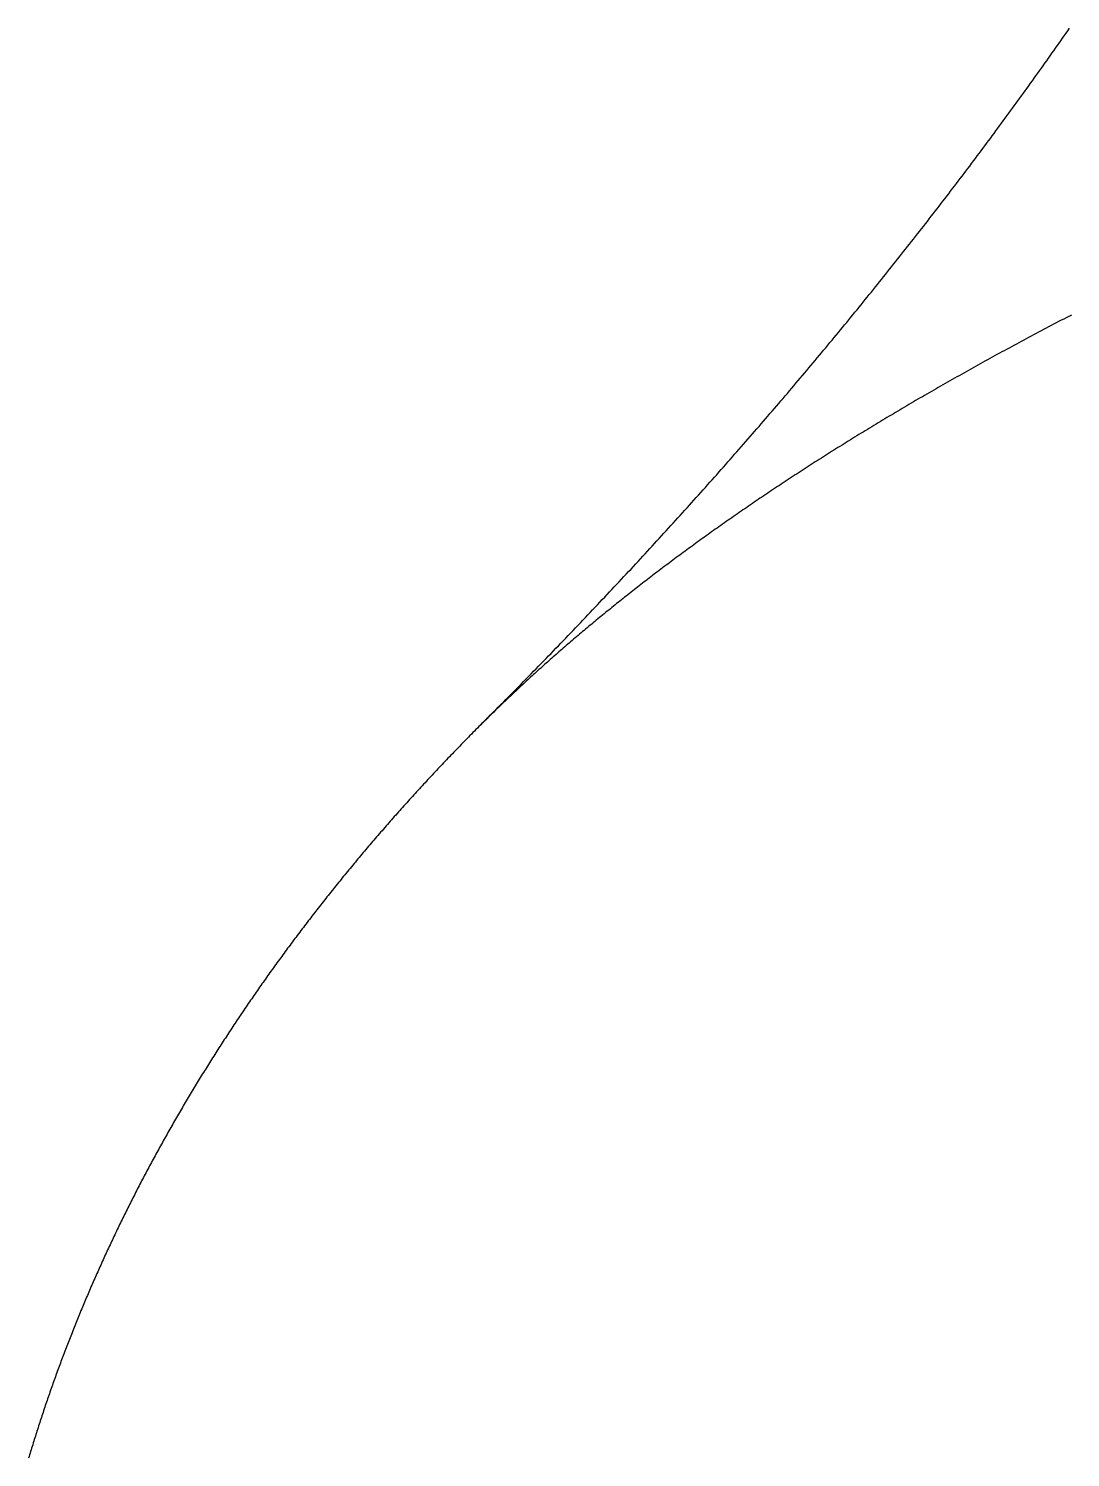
# Model space of a CAD drawing. Extents: x -14 to 314, y -178 to 13.
# Drawn here: x 202.29 to 212, y -134.82 to -121.51 of the extents above; entities that cross this region are included whole.
import ezdxf

# ---------------------------------------------------------------- set-up
doc = ezdxf.new("R2010")
doc.units = 0
doc.layers.add('BLACK', color=7, linetype='CONTINUOUS')

msp = doc.modelspace()

# ---------------------------------------------------------------- linework, layer by layer
at = {"layer": 'BLACK', "linetype": 'CONTINUOUS'}
for p, q in [((211.93878, -121.575795), (211.955014, -121.552521)), ((211.955014, -121.552521), (211.97122, -121.52925)), ((211.97122, -121.52925), (211.987401, -121.505982)), ((211.857217, -121.692209), (211.873582, -121.66892)), ((211.873582, -121.66892), (211.889921, -121.645634)), ((211.889921, -121.645634), (211.906234, -121.622352)), ((211.906234, -121.622352), (211.92252, -121.599072)), ((211.92252, -121.599072), (211.93878, -121.575795)), ((211.758466, -121.832001), (211.77499, -121.808696)), ((211.77499, -121.808696), (211.791489, -121.785392)), ((211.791489, -121.785392), (211.80796, -121.762092)), ((211.80796, -121.762092), (211.824406, -121.738795)), ((211.824406, -121.738795), (211.840824, -121.7155)), ((211.840824, -121.7155), (211.857217, -121.692209)), ((211.658758, -121.971898), (211.675442, -121.948575)), ((211.675442, -121.948575), (211.6921, -121.925255)), ((211.6921, -121.925255), (211.708731, -121.901937)), ((211.708731, -121.901937), (211.725336, -121.878622)), ((211.725336, -121.878622), (211.741914, -121.855311)), ((211.741914, -121.855311), (211.758466, -121.832001)), ((211.558091, -122.111899), (211.574936, -122.088558)), ((211.574936, -122.088558), (211.591754, -122.06522)), ((211.591754, -122.06522), (211.608545, -122.041886)), ((211.608545, -122.041886), (211.625309, -122.018554)), ((211.625309, -122.018554), (211.642047, -121.995225)), ((211.642047, -121.995225), (211.658758, -121.971898)), ((211.473467, -122.228644), (211.490446, -122.205289)), ((211.490446, -122.205289), (211.507397, -122.181937)), ((211.507397, -122.181937), (211.524322, -122.158588)), ((211.524322, -122.158588), (211.54122, -122.135242)), ((211.54122, -122.135242), (211.558091, -122.111899)), ((211.371035, -122.36883), (211.388174, -122.345458)), ((211.388174, -122.345458), (211.405286, -122.32209)), ((211.405286, -122.32209), (211.422372, -122.298724)), ((211.422372, -122.298724), (211.439431, -122.275361)), ((211.439431, -122.275361), (211.456463, -122.252001)), ((211.456463, -122.252001), (211.473467, -122.228644)), ((211.267636, -122.509117), (211.284937, -122.485729)), ((211.284937, -122.485729), (211.30221, -122.462344)), ((211.30221, -122.462344), (211.319457, -122.438961)), ((211.319457, -122.438961), (211.336676, -122.415581)), ((211.336676, -122.415581), (211.353869, -122.392204)), ((211.353869, -122.392204), (211.371035, -122.36883)), ((211.18073, -122.626098), (211.198165, -122.602697)), ((211.198165, -122.602697), (211.215574, -122.579298)), ((211.215574, -122.579298), (211.232955, -122.555901)), ((211.232955, -122.555901), (211.250309, -122.532508)), ((211.250309, -122.532508), (211.267636, -122.509117)), ((211.075552, -122.766567), (211.093149, -122.743149)), ((211.093149, -122.743149), (211.11072, -122.719733)), ((211.11072, -122.719733), (211.128263, -122.696321)), ((211.128263, -122.696321), (211.145779, -122.67291)), ((211.145779, -122.67291), (211.163268, -122.649503)), ((211.163268, -122.649503), (211.18073, -122.626098)), ((210.9694, -122.907132), (210.98716, -122.883698)), ((210.98716, -122.883698), (211.004893, -122.860266)), ((211.004893, -122.860266), (211.022598, -122.836838)), ((211.022598, -122.836838), (211.040277, -122.813411)), ((211.040277, -122.813411), (211.057928, -122.789988)), ((211.057928, -122.789988), (211.075552, -122.766567)), ((210.880194, -123.024345), (210.89809, -123.000897)), ((210.89809, -123.000897), (210.915958, -122.977452)), ((210.915958, -122.977452), (210.933799, -122.954009)), ((210.933799, -122.954009), (210.951613, -122.93057)), ((210.951613, -122.93057), (210.9694, -122.907132)), ((210.772249, -123.165087), (210.790308, -123.141623)), ((210.790308, -123.141623), (210.80834, -123.118162)), ((210.80834, -123.118162), (210.826344, -123.094703)), ((210.826344, -123.094703), (210.844321, -123.071248)), ((210.844321, -123.071248), (210.862271, -123.047795)), ((210.862271, -123.047795), (210.880194, -123.024345)), ((210.663322, -123.305923), (210.681545, -123.282444)), ((210.681545, -123.282444), (210.699741, -123.258967)), ((210.699741, -123.258967), (210.717909, -123.235493)), ((210.717909, -123.235493), (210.736049, -123.212022)), ((210.736049, -123.212022), (210.754163, -123.188553)), ((210.754163, -123.188553), (210.772249, -123.165087)), ((210.571799, -123.423358), (210.590158, -123.399866)), ((210.590158, -123.399866), (210.60849, -123.376377)), ((210.60849, -123.376377), (210.626795, -123.35289)), ((210.626795, -123.35289), (210.645073, -123.329405)), ((210.645073, -123.329405), (210.663322, -123.305923)), ((210.461065, -123.564366), (210.479589, -123.540859)), ((210.479589, -123.540859), (210.498086, -123.517353)), ((210.498086, -123.517353), (210.516555, -123.493851)), ((210.516555, -123.493851), (210.534997, -123.470351)), ((210.534997, -123.470351), (210.553411, -123.446854)), ((210.553411, -123.446854), (210.571799, -123.423358)), ((210.349343, -123.705466), (210.368032, -123.681943)), ((210.368032, -123.681943), (210.386694, -123.658422)), ((210.386694, -123.658422), (210.405328, -123.634905)), ((210.405328, -123.634905), (210.423934, -123.611389)), ((210.423934, -123.611389), (210.442513, -123.587877)), ((210.442513, -123.587877), (210.461065, -123.564366)), ((210.255482, -123.823118), (210.27431, -123.799583)), ((210.27431, -123.799583), (210.293109, -123.77605)), ((210.293109, -123.77605), (210.311881, -123.752519)), ((210.311881, -123.752519), (210.330626, -123.728991)), ((210.330626, -123.728991), (210.349343, -123.705466)), ((210.141939, -123.964384), (210.160932, -123.940833)), ((210.160932, -123.940833), (210.179897, -123.917285)), ((210.179897, -123.917285), (210.198835, -123.89374)), ((210.198835, -123.89374), (210.217745, -123.870197)), ((210.217745, -123.870197), (210.236628, -123.846656)), ((210.236628, -123.846656), (210.255482, -123.823118)), ((210.027398, -124.105738), (210.046558, -124.082173)), ((210.046558, -124.082173), (210.065689, -124.05861)), ((210.065689, -124.05861), (210.084794, -124.03505)), ((210.084794, -124.03505), (210.10387, -124.011492)), ((210.10387, -124.011492), (210.122918, -123.987936)), ((210.122918, -123.987936), (210.141939, -123.964384)), ((209.931184, -124.223601), (209.950483, -124.200023)), ((209.950483, -124.200023), (209.969753, -124.176448)), ((209.969753, -124.176448), (209.988996, -124.152876)), ((209.988996, -124.152876), (210.008211, -124.129306)), ((210.008211, -124.129306), (210.027398, -124.105738)), ((211.933657, -124.215749), (211.910027, -124.228066)), ((211.957314, -124.20344), (211.933657, -124.215749)), ((211.981036, -124.19112), (211.957314, -124.20344)), ((212.004785, -124.178808), (211.981036, -124.19112)), ((209.814809, -124.365116), (209.834274, -124.341524)), ((209.834274, -124.341524), (209.853712, -124.317934)), ((209.853712, -124.317934), (209.873122, -124.294347)), ((209.873122, -124.294347), (209.892504, -124.270763)), ((209.892504, -124.270763), (209.911858, -124.247181)), ((209.911858, -124.247181), (209.931184, -124.223601)), ((211.676348, -124.351112), (211.65324, -124.363403)), ((211.699519, -124.338809), (211.676348, -124.351112)), ((211.722718, -124.326514), (211.699519, -124.338809)), ((211.74598, -124.314209), (211.722718, -124.326514)), ((211.76927, -124.301911), (211.74598, -124.314209)), ((211.792624, -124.289603), (211.76927, -124.301911)), ((211.816006, -124.277302), (211.792624, -124.289603)), ((211.839451, -124.264991), (211.816006, -124.277302)), ((211.862924, -124.252687), (211.839451, -124.264991)), ((211.886462, -124.240373), (211.862924, -124.252687)), ((211.910027, -124.228066), (211.886462, -124.240373)), ((209.697428, -124.506717), (209.717062, -124.483111)), ((209.717062, -124.483111), (209.736667, -124.459507)), ((209.736667, -124.459507), (209.756244, -124.435906)), ((209.756244, -124.435906), (209.775794, -124.412306)), ((209.775794, -124.412306), (209.795315, -124.38871)), ((209.795315, -124.38871), (209.814809, -124.365116)), ((211.424564, -124.486282), (211.401936, -124.498566)), ((211.44722, -124.474006), (211.424564, -124.486282)), ((211.469938, -124.461719), (211.44722, -124.474006)), ((211.492684, -124.44944), (211.469938, -124.461719)), ((211.515492, -124.437149), (211.492684, -124.44944)), ((211.538328, -124.424867), (211.515492, -124.437149)), ((211.561227, -124.412573), (211.538328, -124.424867)), ((211.584153, -124.400288), (211.561227, -124.412573)), ((211.607143, -124.387991), (211.584153, -124.400288)), ((211.63016, -124.375703), (211.607143, -124.387991)), ((211.65324, -124.363403), (211.63016, -124.375703)), ((209.598842, -124.624783), (209.618615, -124.601165)), ((209.618615, -124.601165), (209.63836, -124.577549)), ((209.63836, -124.577549), (209.658078, -124.553936)), ((209.658078, -124.553936), (209.677767, -124.530325)), ((209.677767, -124.530325), (209.697428, -124.506717)), ((211.200382, -124.609003), (211.1782, -124.621271)), ((211.222591, -124.596743), (211.200382, -124.609003)), ((211.244861, -124.584472), (211.222591, -124.596743)), ((211.267159, -124.572209), (211.244861, -124.584472)), ((211.289519, -124.559934), (211.267159, -124.572209)), ((211.311906, -124.547668), (211.289519, -124.559934)), ((211.334355, -124.53539), (211.311906, -124.547668)), ((211.356832, -124.52312), (211.334355, -124.53539)), ((211.37937, -124.510839), (211.356832, -124.52312)), ((211.401936, -124.498566), (211.37937, -124.510839)), ((209.479612, -124.766539), (209.499554, -124.742907)), ((209.499554, -124.742907), (209.519468, -124.719278)), ((209.519468, -124.719278), (209.539353, -124.69565)), ((209.539353, -124.69565), (209.559211, -124.672026)), ((209.559211, -124.672026), (209.57904, -124.648403)), ((209.57904, -124.648403), (209.598842, -124.624783)), ((210.958899, -124.74381), (210.937219, -124.75605)), ((210.980639, -124.731559), (210.958899, -124.74381)), ((211.002407, -124.719316), (210.980639, -124.731559)), ((211.024235, -124.707062), (211.002407, -124.719316)), ((211.046091, -124.694815), (211.024235, -124.707062)), ((211.068007, -124.682557), (211.046091, -124.694815)), ((211.089951, -124.670307), (211.068007, -124.682557)), ((211.111955, -124.658046), (211.089951, -124.670307)), ((211.133987, -124.645792), (211.111955, -124.658046)), ((211.15608, -124.633528), (211.133987, -124.645792)), ((211.1782, -124.621271), (211.15608, -124.633528)), ((209.35937, -124.908379), (209.379481, -124.884733)), ((209.379481, -124.884733), (209.399563, -124.86109)), ((209.399563, -124.86109), (209.419618, -124.837449)), ((209.419618, -124.837449), (209.439644, -124.81381)), ((209.439644, -124.81381), (209.459642, -124.790173)), ((209.459642, -124.790173), (209.479612, -124.766539)), ((210.722734, -124.878401), (210.701516, -124.890631)), ((210.743979, -124.866178), (210.722734, -124.878401)), ((210.765283, -124.853945), (210.743979, -124.866178)), ((210.786615, -124.841719), (210.765283, -124.853945)), ((210.808006, -124.829482), (210.786615, -124.841719)), ((210.829424, -124.817252), (210.808006, -124.829482)), ((210.850903, -124.805011), (210.829424, -124.817252)), ((210.872408, -124.792778), (210.850903, -124.805011)), ((210.893973, -124.780534), (210.872408, -124.792778)), ((210.915566, -124.768298), (210.893973, -124.780534)), ((210.937219, -124.75605), (210.915566, -124.768298)), ((209.258392, -125.026641), (209.278644, -125.002985)), ((209.278644, -125.002985), (209.298868, -124.97933)), ((209.298868, -124.97933), (209.319064, -124.955677)), ((209.319064, -124.955677), (209.339231, -124.932027)), ((209.339231, -124.932027), (209.35937, -124.908379)), ((210.491784, -125.012785), (210.471054, -125.024986)), ((210.512572, -125.000573), (210.491784, -125.012785)), ((210.533387, -124.988369), (210.512572, -125.000573)), ((210.554261, -124.976153), (210.533387, -124.988369)), ((210.575162, -124.963945), (210.554261, -124.976153)), ((210.596121, -124.951726), (210.575162, -124.963945)), ((210.617108, -124.939514), (210.596121, -124.951726)), ((210.638153, -124.927291), (210.617108, -124.939514)), ((210.659226, -124.915076), (210.638153, -124.927291)), ((210.680357, -124.90285), (210.659226, -124.915076)), ((210.701516, -124.890631), (210.680357, -124.90285)), ((209.136286, -125.168631), (209.156708, -125.144961)), ((209.156708, -125.144961), (209.177102, -125.121292)), ((209.177102, -125.121292), (209.197467, -125.097626)), ((209.197467, -125.097626), (209.217804, -125.073962)), ((209.217804, -125.073962), (209.238112, -125.050301)), ((209.238112, -125.050301), (209.258392, -125.026641)), ((210.26601, -125.146937), (210.24573, -125.159126)), ((210.286316, -125.134755), (210.26601, -125.146937)), ((210.30668, -125.122562), (210.286316, -125.134755)), ((210.327071, -125.110376), (210.30668, -125.122562)), ((210.347519, -125.098179), (210.327071, -125.110376)), ((210.367995, -125.085989), (210.347519, -125.098179)), ((210.388528, -125.073789), (210.367995, -125.085989)), ((210.409088, -125.061595), (210.388528, -125.073789)), ((210.429706, -125.049391), (210.409088, -125.061595)), ((210.450351, -125.037194), (210.429706, -125.049391)), ((210.471054, -125.024986), (210.450351, -125.037194)), ((209.033752, -125.287017), (209.054316, -125.263336)), ((209.054316, -125.263336), (209.074851, -125.239656)), ((209.074851, -125.239656), (209.095358, -125.215979)), ((209.095358, -125.215979), (209.115836, -125.192304)), ((209.115836, -125.192304), (209.136286, -125.168631)), ((210.045311, -125.280869), (210.025506, -125.293028)), ((210.065173, -125.268699), (210.045311, -125.280869)), ((210.085061, -125.256536), (210.065173, -125.268699)), ((210.105006, -125.244362), (210.085061, -125.256536)), ((210.124978, -125.232195), (210.105006, -125.244362)), ((210.145006, -125.220017), (210.124978, -125.232195)), ((210.165061, -125.207846), (210.145006, -125.220017)), ((210.185173, -125.195665), (210.165061, -125.207846)), ((210.205312, -125.18349), (210.185173, -125.195665)), ((210.225507, -125.171305), (210.205312, -125.18349)), ((210.24573, -125.159126), (210.225507, -125.171305)), ((208.909773, -125.429154), (208.930507, -125.405459)), ((208.930507, -125.405459), (208.951213, -125.381766)), ((208.951213, -125.381766), (208.97189, -125.358075)), ((208.97189, -125.358075), (208.992539, -125.334387)), ((208.992539, -125.334387), (209.01316, -125.310701)), ((209.01316, -125.310701), (209.033752, -125.287017)), ((209.829649, -125.414555), (209.810282, -125.426701)), ((209.849042, -125.402416), (209.829649, -125.414555)), ((209.868491, -125.390265), (209.849042, -125.402416)), ((209.887967, -125.378122), (209.868491, -125.390265)), ((209.907498, -125.365968), (209.887967, -125.378122)), ((209.927055, -125.353821), (209.907498, -125.365968)), ((209.946669, -125.341662), (209.927055, -125.353821)), ((209.966309, -125.329511), (209.946669, -125.341662)), ((209.986005, -125.317349), (209.966309, -125.329511)), ((210.005727, -125.305194), (209.986005, -125.317349)), ((210.025506, -125.293028), (210.005727, -125.305194)), ((208.784768, -125.571368), (208.805674, -125.54766)), ((208.805674, -125.54766), (208.82655, -125.523955)), ((208.82655, -125.523955), (208.847399, -125.500251)), ((208.847399, -125.500251), (208.868219, -125.47655)), ((208.868219, -125.47655), (208.88901, -125.45285)), ((208.88901, -125.45285), (208.909773, -125.429154)), ((209.618924, -125.548007), (209.600018, -125.560122)), ((209.637884, -125.535881), (209.618924, -125.548007)), ((209.656871, -125.523762), (209.637884, -125.535881)), ((209.675912, -125.511632), (209.656871, -125.523762)), ((209.69498, -125.499509), (209.675912, -125.511632)), ((209.714102, -125.487375), (209.69498, -125.499509)), ((209.733251, -125.475248), (209.714102, -125.487375)), ((209.752455, -125.46311), (209.733251, -125.475248)), ((209.771685, -125.450979), (209.752455, -125.46311)), ((209.79097, -125.438836), (209.771685, -125.450979)), ((209.810282, -125.426701), (209.79097, -125.438836)), ((208.679812, -125.689939), (208.70086, -125.666221)), ((208.70086, -125.666221), (208.72188, -125.642504)), ((208.72188, -125.642504), (208.742871, -125.61879)), ((208.742871, -125.61879), (208.763834, -125.595078)), ((208.763834, -125.595078), (208.784768, -125.571368)), ((209.413095, -125.681203), (209.394616, -125.693304)), ((209.431601, -125.669109), (209.413095, -125.681203)), ((209.45016, -125.657004), (209.431601, -125.669109)), ((209.468745, -125.644905), (209.45016, -125.657004)), ((209.487384, -125.632796), (209.468745, -125.644905)), ((209.506049, -125.620693), (209.487384, -125.632796)), ((209.524768, -125.60858), (209.506049, -125.620693)), ((209.543513, -125.596473), (209.524768, -125.60858)), ((209.562312, -125.584355), (209.543513, -125.596473)), ((209.581138, -125.572244), (209.562312, -125.584355)), ((209.600018, -125.560122), (209.581138, -125.572244)), ((208.552919, -125.832295), (208.57414, -125.808564)), ((208.57414, -125.808564), (208.595332, -125.784835)), ((208.595332, -125.784835), (208.616494, -125.761108)), ((208.616494, -125.761108), (208.637629, -125.737383)), ((208.637629, -125.737383), (208.658735, -125.71366)), ((208.658735, -125.71366), (208.679812, -125.689939)), ((209.212068, -125.814154), (209.194036, -125.826223)), ((209.230152, -125.802074), (209.212068, -125.814154)), ((209.248262, -125.790001), (209.230152, -125.802074)), ((209.266425, -125.777917), (209.248262, -125.790001)), ((209.284614, -125.76584), (209.266425, -125.777917)), ((209.302855, -125.753751), (209.284614, -125.76584)), ((209.321123, -125.74167), (209.302855, -125.753751)), ((209.339444, -125.729577), (209.321123, -125.74167)), ((209.35779, -125.717491), (209.339444, -125.729577)), ((209.37619, -125.705394), (209.35779, -125.717491)), ((209.394616, -125.693304), (209.37619, -125.705394)), ((208.424993, -125.974726), (208.446386, -125.950983)), ((208.446386, -125.950983), (208.46775, -125.927241)), ((208.46775, -125.927241), (208.489085, -125.903501)), ((208.489085, -125.903501), (208.510392, -125.879764)), ((208.510392, -125.879764), (208.53167, -125.856029)), ((208.53167, -125.856029), (208.552919, -125.832295)), ((209.0158, -125.946838), (208.998184, -125.958892)), ((209.033443, -125.934791), (209.0158, -125.946838)), ((209.051137, -125.922732), (209.033443, -125.934791)), ((209.068856, -125.910681), (209.051137, -125.922732)), ((209.086628, -125.898618), (209.068856, -125.910681)), ((209.104425, -125.886562), (209.086628, -125.898618)), ((209.122275, -125.874495), (209.104425, -125.886562)), ((209.14015, -125.862435), (209.122275, -125.874495)), ((209.158077, -125.850363), (209.14015, -125.862435)), ((209.176031, -125.838299), (209.158077, -125.850363)), ((209.194036, -125.826223), (209.176031, -125.838299)), ((208.317596, -126.093476), (208.339133, -126.069722)), ((208.339133, -126.069722), (208.360641, -126.04597)), ((208.360641, -126.04597), (208.382121, -126.02222)), ((208.382121, -126.02222), (208.403571, -125.998472)), ((208.403571, -125.998472), (208.424993, -125.974726)), ((208.824198, -126.079269), (208.807017, -126.09129)), ((208.841431, -126.067236), (208.824198, -126.079269)), ((208.858689, -126.055211), (208.841431, -126.067236)), ((208.875998, -126.043174), (208.858689, -126.055211)), ((208.893332, -126.031144), (208.875998, -126.043174)), ((208.910718, -126.019103), (208.893332, -126.031144)), ((208.928129, -126.007069), (208.910718, -126.019103)), ((208.945591, -125.995024), (208.928129, -126.007069)), ((208.963079, -125.982985), (208.945591, -125.995024)), ((208.980619, -125.970935), (208.963079, -125.982985)), ((208.998184, -125.958892), (208.980619, -125.970935)), ((208.187768, -126.236043), (208.209478, -126.212277)), ((208.209478, -126.212277), (208.231159, -126.188513)), ((208.231159, -126.188513), (208.252812, -126.16475)), ((208.252812, -126.16475), (208.274436, -126.14099)), ((208.274436, -126.14099), (208.29603, -126.117232)), ((208.29603, -126.117232), (208.317596, -126.093476)), ((208.637221, -126.211424), (208.620443, -126.223429)), ((208.654024, -126.199425), (208.637221, -126.211424)), ((208.670878, -126.187415), (208.654024, -126.199425)), ((208.687757, -126.175411), (208.670878, -126.187415)), ((208.704686, -126.163397), (208.687757, -126.175411)), ((208.72164, -126.151389), (208.704686, -126.163397)), ((208.738644, -126.13937), (208.72164, -126.151389)), ((208.755674, -126.127358), (208.738644, -126.13937)), ((208.772755, -126.115334), (208.755674, -126.127358)), ((208.78986, -126.103318), (208.772755, -126.115334)), ((208.807017, -126.09129), (208.78986, -126.103318)), ((208.078781, -126.354904), (208.100637, -126.331128)), ((208.100637, -126.331128), (208.122463, -126.307354)), ((208.122463, -126.307354), (208.14426, -126.283581)), ((208.14426, -126.283581), (208.166028, -126.259811)), ((208.166028, -126.259811), (208.187768, -126.236043)), ((208.454776, -126.343318), (208.43842, -126.35529)), ((208.471181, -126.331335), (208.454776, -126.343318)), ((208.487612, -126.319358), (208.471181, -126.331335)), ((208.504091, -126.307371), (208.487612, -126.319358)), ((208.520596, -126.295389), (208.504091, -126.307371)), ((208.53715, -126.283397), (208.520596, -126.295389)), ((208.553729, -126.271412), (208.53715, -126.283397)), ((208.570357, -126.259415), (208.553729, -126.271412)), ((208.587011, -126.247425), (208.570357, -126.259415)), ((208.603714, -126.235424), (208.587011, -126.247425)), ((208.620443, -126.223429), (208.603714, -126.235424)), ((207.947041, -126.497603), (207.96907, -126.473815)), ((207.96907, -126.473815), (207.991071, -126.450029)), ((207.991071, -126.450029), (208.013042, -126.426245)), ((208.013042, -126.426245), (208.034984, -126.402463)), ((208.034984, -126.402463), (208.056897, -126.378682)), ((208.056897, -126.378682), (208.078781, -126.354904)), ((208.276823, -126.474931), (208.260859, -126.486886)), ((208.292812, -126.462981), (208.276823, -126.474931)), ((208.308849, -126.451021), (208.292812, -126.462981)), ((208.324911, -126.439067), (208.308849, -126.451021)), ((208.341021, -126.427102), (208.324911, -126.439067)), ((208.357156, -126.415143), (208.341021, -126.427102)), ((208.37334, -126.403173), (208.357156, -126.415143)), ((208.389549, -126.39121), (208.37334, -126.403173)), ((208.405806, -126.379236), (208.389549, -126.39121)), ((208.422089, -126.367269), (208.405806, -126.379236)), ((208.43842, -126.35529), (208.422089, -126.367269)), ((207.814253, -126.640373), (207.836457, -126.616573)), ((207.836457, -126.616573), (207.858632, -126.592775)), ((207.858632, -126.592775), (207.880778, -126.568979)), ((207.880778, -126.568979), (207.902895, -126.545185)), ((207.902895, -126.545185), (207.924982, -126.521393)), ((207.924982, -126.521393), (207.947041, -126.497603)), ((208.103271, -126.606277), (208.087716, -126.618199)), ((208.118873, -126.594344), (208.103271, -126.606277)), ((208.1345, -126.582417), (208.118873, -126.594344)), ((208.150173, -126.570479), (208.1345, -126.582417)), ((208.165872, -126.558548), (208.150173, -126.570479)), ((208.181618, -126.546606), (208.165872, -126.558548)), ((208.197389, -126.53467), (208.181618, -126.546606)), ((208.213208, -126.522723), (208.197389, -126.53467)), ((208.229051, -126.510783), (208.213208, -126.522723)), ((208.244942, -126.498831), (208.229051, -126.510783)), ((208.260859, -126.486886), (208.244942, -126.498831)), ((207.702795, -126.759401), (207.725145, -126.735591)), ((207.725145, -126.735591), (207.747466, -126.711784)), ((207.747466, -126.711784), (207.769757, -126.687978)), ((207.769757, -126.687978), (207.79202, -126.664175)), ((207.79202, -126.664175), (207.814253, -126.640373)), ((207.918906, -126.749242), (207.903779, -126.761137)), ((207.93408, -126.737337), (207.918906, -126.749242)), ((207.949278, -126.725437), (207.93408, -126.737337)), ((207.964522, -126.713527), (207.949278, -126.725437)), ((207.979791, -126.701624), (207.964522, -126.713527)), ((207.995107, -126.689709), (207.979791, -126.701624)), ((208.010447, -126.677801), (207.995107, -126.689709)), ((208.025834, -126.665881), (208.010447, -126.677801)), ((208.041245, -126.653968), (208.025834, -126.665881)), ((208.056703, -126.642045), (208.041245, -126.653968)), ((208.072186, -126.630127), (208.056703, -126.642045)), ((208.087716, -126.618199), (208.072186, -126.630127)), ((207.56808, -126.902297), (207.590606, -126.878476)), ((207.590606, -126.878476), (207.613102, -126.854657)), ((207.613102, -126.854657), (207.635569, -126.83084)), ((207.635569, -126.83084), (207.658007, -126.807025)), ((207.658007, -126.807025), (207.680416, -126.783212)), ((207.680416, -126.783212), (207.702795, -126.759401)), ((207.754385, -126.879998), (207.739633, -126.891875)), ((207.769162, -126.868126), (207.754385, -126.879998)), ((207.783984, -126.856244), (207.769162, -126.868126)), ((207.79883, -126.844368), (207.783984, -126.856244)), ((207.813722, -126.832481), (207.79883, -126.844368)), ((207.828638, -126.8206), (207.813722, -126.832481)), ((207.8436, -126.808709), (207.828638, -126.8206)), ((207.858587, -126.796823), (207.8436, -126.808709)), ((207.873619, -126.784927), (207.858587, -126.796823)), ((207.888676, -126.773037), (207.873619, -126.784927)), ((207.903779, -126.761137), (207.888676, -126.773037)), ((207.455012, -127.021429), (207.477684, -126.997599)), ((207.477684, -126.997599), (207.500327, -126.97377)), ((207.500327, -126.97377), (207.522941, -126.949944)), ((207.522941, -126.949944), (207.545525, -126.92612)), ((207.545525, -126.92612), (207.56808, -126.902297)), ((207.594069, -127.010482), (207.579707, -127.022326)), ((207.608475, -126.998628), (207.594069, -127.010482)), ((207.622906, -126.986779), (207.608475, -126.998628)), ((207.637381, -126.97492), (207.622906, -126.986779)), ((207.65188, -126.963067), (207.637381, -126.97492)), ((207.666424, -126.951204), (207.65188, -126.963067)), ((207.680992, -126.939346), (207.666424, -126.951204)), ((207.695606, -126.927478), (207.680992, -126.939346)), ((207.710243, -126.915615), (207.695606, -126.927478)), ((207.724926, -126.903742), (207.710243, -126.915615)), ((207.739633, -126.891875), (207.724926, -126.903742)), ((207.318361, -127.164448), (207.34121, -127.140607)), ((207.34121, -127.140607), (207.364029, -127.116768)), ((207.364029, -127.116768), (207.386819, -127.09293)), ((207.386819, -127.09293), (207.409579, -127.069094)), ((207.409579, -127.069094), (207.43231, -127.045261)), ((207.437915, -127.140677), (207.423917, -127.152504)), ((207.43231, -127.045261), (207.455012, -127.021429)), ((207.451936, -127.128857), (207.437915, -127.140677)), ((207.466001, -127.117025), (207.451936, -127.128857)), ((207.480091, -127.1052), (207.466001, -127.117025)), ((207.494223, -127.093364), (207.480091, -127.1052)), ((207.508381, -127.081535), (207.494223, -127.093364)), ((207.522582, -127.069694), (207.508381, -127.081535)), ((207.536807, -127.05786), (207.522582, -127.069694)), ((207.551076, -127.046015), (207.536807, -127.05786)), ((207.565369, -127.034175), (207.551076, -127.046015)), ((207.579707, -127.022326), (207.565369, -127.034175)), ((207.203675, -127.283681), (207.226671, -127.259831)), ((207.226671, -127.259831), (207.249638, -127.235982)), ((207.249638, -127.235982), (207.272575, -127.212136)), ((207.272222, -127.282393), (207.258627, -127.294191)), ((207.285841, -127.2706), (207.272222, -127.282393)), ((207.272575, -127.212136), (207.295483, -127.188291)), ((207.299503, -127.258797), (207.285841, -127.2706)), ((207.295483, -127.188291), (207.318361, -127.164448)), ((207.313189, -127.246999), (207.299503, -127.258797)), ((207.326917, -127.235191), (207.313189, -127.246999)), ((207.34067, -127.223389), (207.326917, -127.235191)), ((207.354465, -127.211577), (207.34067, -127.223389)), ((207.368284, -127.19977), (207.354465, -127.211577)), ((207.382147, -127.187953), (207.368284, -127.19977)), ((207.396034, -127.176142), (207.382147, -127.187953)), ((207.409964, -127.16432), (207.396034, -127.176142)), ((207.423917, -127.152504), (207.409964, -127.16432)), ((207.065077, -127.42682), (207.088251, -127.402959)), ((207.088251, -127.402959), (207.111395, -127.3791)), ((207.12454, -127.41201), (207.111317, -127.423775)), ((207.111395, -127.3791), (207.134509, -127.355242)), ((207.137805, -127.400234), (207.12454, -127.41201)), ((207.134509, -127.355242), (207.157594, -127.331387)), ((207.151094, -127.388465), (207.137805, -127.400234)), ((207.164425, -127.376685), (207.151094, -127.388465)), ((207.157594, -127.331387), (207.180649, -127.307533)), ((207.177779, -127.36491), (207.164425, -127.376685)), ((207.191176, -127.353126), (207.177779, -127.36491)), ((207.180649, -127.307533), (207.203675, -127.283681)), ((207.204596, -127.341347), (207.191176, -127.353126)), ((207.218059, -127.329557), (207.204596, -127.341347)), ((207.231545, -127.317774), (207.218059, -127.329557)), ((207.245074, -127.30598), (207.231545, -127.317774)), ((207.258627, -127.294191), (207.245074, -127.30598)), ((206.925414, -127.570022), (206.948765, -127.546151)), ((206.948765, -127.546151), (206.972087, -127.522281)), ((206.98083, -127.54134), (206.967955, -127.553087)), ((206.972087, -127.522281), (206.995379, -127.498413)), ((206.993728, -127.529598), (206.98083, -127.54134)), ((207.006668, -127.517845), (206.993728, -127.529598)), ((206.995379, -127.498413), (207.018641, -127.474547)), ((207.019631, -127.506098), (207.006668, -127.517845)), ((207.018641, -127.474547), (207.041874, -127.450682)), ((207.032635, -127.494341), (207.019631, -127.506098)), ((207.045663, -127.48259), (207.032635, -127.494341)), ((207.041874, -127.450682), (207.065077, -127.42682)), ((207.058732, -127.470828), (207.045663, -127.48259)), ((207.071825, -127.459073), (207.058732, -127.470828)), ((207.084959, -127.447306), (207.071825, -127.459073)), ((207.098117, -127.435546), (207.084959, -127.447306)), ((207.111317, -127.423775), (207.098117, -127.435546)), ((206.808212, -127.689405), (206.831712, -127.665525)), ((206.828498, -127.682114), (206.816007, -127.693835)), ((206.841013, -127.6704), (206.828498, -127.682114)), ((206.831712, -127.665525), (206.855182, -127.641647)), ((206.853568, -127.658675), (206.841013, -127.6704)), ((206.866146, -127.646955), (206.853568, -127.658675)), ((206.855182, -127.641647), (206.878622, -127.61777)), ((206.878764, -127.635226), (206.866146, -127.646955)), ((206.878622, -127.61777), (206.902033, -127.593895)), ((206.891406, -127.623502), (206.878764, -127.635226)), ((206.904088, -127.611768), (206.891406, -127.623502)), ((206.902033, -127.593895), (206.925414, -127.570022)), ((206.916794, -127.60004), (206.904088, -127.611768)), ((206.92954, -127.588301), (206.916794, -127.60004)), ((206.94231, -127.576568), (206.92954, -127.588301)), ((206.955121, -127.564825), (206.94231, -127.576568)), ((206.967955, -127.553087), (206.955121, -127.564825)), ((206.666587, -127.832721), (206.690265, -127.808831)), ((206.692871, -127.810874), (206.680734, -127.822561)), ((206.690265, -127.808831), (206.713914, -127.784942)), ((206.705048, -127.799176), (206.692871, -127.810874)), ((206.717247, -127.787484), (206.705048, -127.799176)), ((206.713914, -127.784942), (206.737533, -127.761056)), ((206.729486, -127.775782), (206.717247, -127.787484)), ((206.741748, -127.764085), (206.729486, -127.775782)), ((206.737533, -127.761056), (206.761123, -127.73717)), ((206.75405, -127.752379), (206.741748, -127.764085)), ((206.766375, -127.740677), (206.75405, -127.752379)), ((206.761123, -127.73717), (206.784682, -127.713287)), ((206.77874, -127.728966), (206.766375, -127.740677)), ((206.791128, -127.717261), (206.77874, -127.728966)), ((206.784682, -127.713287), (206.808212, -127.689405)), ((206.803556, -127.705545), (206.791128, -127.717261)), ((206.816007, -127.693835), (206.803556, -127.705545)), ((206.547746, -127.952198), (206.571574, -127.928299)), ((206.561032, -127.939352), (206.549228, -127.951023)), ((206.572859, -127.927687), (206.561032, -127.939352)), ((206.571574, -127.928299), (206.595372, -127.904402)), ((206.584725, -127.916012), (206.572859, -127.927687)), ((206.596614, -127.904342), (206.584725, -127.916012)), ((206.595372, -127.904402), (206.61914, -127.880507)), ((206.608541, -127.892663), (206.596614, -127.904342)), ((206.620492, -127.880988), (206.608541, -127.892663)), ((206.61914, -127.880507), (206.642878, -127.856613)), ((206.632481, -127.869304), (206.620492, -127.880988)), ((206.644494, -127.857626), (206.632481, -127.869304)), ((206.642878, -127.856613), (206.666587, -127.832721)), ((206.656546, -127.845937), (206.644494, -127.857626)), ((206.66862, -127.834254), (206.656546, -127.845937)), ((206.680734, -127.822561), (206.66862, -127.834254)), ((206.430579, -128.069774), (206.416748, -128.083761)), ((206.444425, -128.055801), (206.430579, -128.069774)), ((206.458293, -128.041834), (206.444425, -128.055801)), ((206.472176, -128.02788), (206.458293, -128.041834)), ((206.486081, -128.013933), (206.472176, -128.02788)), ((206.5, -128), (206.486081, -128.013933)), ((206.5, -128), (206.523888, -127.976098)), ((206.502333, -127.997667), (206.5, -128)), ((206.514015, -127.986006), (206.502333, -127.997667)), ((206.525719, -127.974349), (206.514015, -127.986006)), ((206.523888, -127.976098), (206.547746, -127.952198)), ((206.537462, -127.962683), (206.525719, -127.974349)), ((206.549228, -127.951023), (206.537462, -127.962683)), ((206.29311, -128.210069), (206.279463, -128.224154)), ((206.306772, -128.195998), (206.29311, -128.210069)), ((206.320456, -128.181932), (206.306772, -128.195998)), ((206.334155, -128.16788), (206.320456, -128.181932)), ((206.347876, -128.153834), (206.334155, -128.16788)), ((206.361612, -128.139801), (206.347876, -128.153834)), ((206.37537, -128.125775), (206.361612, -128.139801)), ((206.389143, -128.111762), (206.37537, -128.125775)), ((206.402938, -128.097755), (206.389143, -128.111762)), ((206.416748, -128.083761), (206.402938, -128.097755)), ((206.17097, -128.337159), (206.157495, -128.351326)), ((206.184468, -128.322999), (206.17097, -128.337159)), ((206.197981, -128.308851), (206.184468, -128.322999)), ((206.211517, -128.29471), (206.197981, -128.308851)), ((206.225067, -128.280581), (206.211517, -128.29471)), ((206.23864, -128.266458), (206.225067, -128.280581)), ((206.252228, -128.252348), (206.23864, -128.266458)), ((206.265838, -128.238244), (206.252228, -128.252348)), ((206.279463, -128.224154), (206.265838, -128.238244)), ((206.037045, -128.479253), (206.023758, -128.493511)), ((206.050354, -128.465001), (206.037045, -128.479253)), ((206.063679, -128.450762), (206.050354, -128.465001)), ((206.077026, -128.436527), (206.063679, -128.450762)), ((206.090389, -128.422306), (206.077026, -128.436527)), ((206.103774, -128.40809), (206.090389, -128.422306)), ((206.117174, -128.393887), (206.103774, -128.40809)), ((206.130597, -128.379689), (206.117174, -128.393887)), ((206.144035, -128.365505), (206.130597, -128.379689)), ((206.157495, -128.351326), (206.144035, -128.365505)), ((205.918136, -128.607906), (205.905017, -128.622246)), ((205.93127, -128.593577), (205.918136, -128.607906)), ((205.944427, -128.579254), (205.93127, -128.593577)), ((205.957599, -128.564943), (205.944427, -128.579254)), ((205.970794, -128.550637), (205.957599, -128.564943)), ((205.984005, -128.536344), (205.970794, -128.550637)), ((205.997238, -128.522056), (205.984005, -128.536344)), ((206.010487, -128.507781), (205.997238, -128.522056)), ((206.023758, -128.493511), (206.010487, -128.507781)), ((205.800775, -128.737267), (205.787834, -128.75168)), ((205.81374, -128.722857), (205.800775, -128.737267)), ((205.82672, -128.70846), (205.81374, -128.722857)), ((205.839723, -128.694068), (205.82672, -128.70846)), ((205.852742, -128.679688), (205.839723, -128.694068)), ((205.865784, -128.665313), (205.852742, -128.679688)), ((205.878841, -128.65095), (205.865784, -128.665313)), ((205.891921, -128.636592), (205.878841, -128.65095)), ((205.905017, -128.622246), (205.891921, -128.636592)), ((205.684985, -128.867305), (205.672215, -128.881797)), ((205.697771, -128.852825), (205.684985, -128.867305)), ((205.710581, -128.838349), (205.697771, -128.852825)), ((205.723406, -128.823886), (205.710581, -128.838349)), ((205.736254, -128.809426), (205.723406, -128.823886)), ((205.749118, -128.794979), (205.736254, -128.809426)), ((205.762005, -128.780537), (205.749118, -128.794979)), ((205.774908, -128.766106), (205.762005, -128.780537)), ((205.787834, -128.75168), (205.774908, -128.766106)), ((205.558182, -129.012565), (205.545608, -129.027137)), ((205.570772, -128.998006), (205.558182, -129.012565)), ((205.583386, -128.983449), (205.570772, -128.998006)), ((205.596015, -128.968906), (205.583386, -128.983449)), ((205.608668, -128.954365), (205.596015, -128.968906)), ((205.621337, -128.939837), (205.608668, -128.954365)), ((205.634029, -128.925313), (205.621337, -128.939837)), ((205.646737, -128.910801), (205.634029, -128.925313)), ((205.659468, -128.896293), (205.646737, -128.910801)), ((205.672215, -128.881797), (205.659468, -128.896293)), ((205.445741, -129.143971), (205.433349, -129.158607)), ((205.458157, -129.129338), (205.445741, -129.143971)), ((205.470589, -129.114716), (205.458157, -129.129338)), ((205.483045, -129.100098), (205.470589, -129.114716)), ((205.495516, -129.085492), (205.483045, -129.100098)), ((205.508012, -129.07089), (205.495516, -129.085492)), ((205.520523, -129.056299), (205.508012, -129.07089)), ((205.533058, -129.041712), (205.520523, -129.056299)), ((205.545608, -129.027137), (205.533058, -129.041712)), ((205.334911, -129.275982), (205.322694, -129.29069)), ((205.347144, -129.261287), (205.334911, -129.275982)), ((205.359401, -129.246594), (205.347144, -129.261287)), ((205.371674, -129.231914), (205.359401, -129.246594)), ((205.383971, -129.217236), (205.371674, -129.231914)), ((205.396283, -129.202569), (205.383971, -129.217236)), ((205.40862, -129.187906), (205.396283, -129.202569)), ((205.420973, -129.173255), (205.40862, -129.187906)), ((205.433349, -129.158607), (205.420973, -129.173255)), ((205.225696, -129.408587), (205.213664, -129.423354)), ((205.237752, -129.393823), (205.225696, -129.408587)), ((205.249825, -129.37907), (205.237752, -129.393823)), ((205.261922, -129.36432), (205.249825, -129.37907)), ((205.274035, -129.349581), (205.261922, -129.36432)), ((205.286171, -129.334845), (205.274035, -129.349581)), ((205.298324, -129.320121), (205.286171, -129.334845)), ((205.310501, -129.3054), (205.298324, -129.320121)), ((205.322694, -129.29069), (205.310501, -129.3054)), ((205.118114, -129.541754), (205.10626, -129.556587)), ((205.129985, -129.526932), (205.118114, -129.541754)), ((205.141881, -129.512113), (205.129985, -129.526932)), ((205.153792, -129.497305), (205.141881, -129.512113)), ((205.165727, -129.482499), (205.153792, -129.497305)), ((205.177679, -129.467705), (205.165727, -129.482499)), ((205.189655, -129.452913), (205.177679, -129.467705)), ((205.201647, -129.438132), (205.189655, -129.452913)), ((205.213664, -129.423354), (205.201647, -129.438132)), ((205.012169, -129.675471), (205.000501, -129.690358)), ((205.023861, -129.660585), (205.012169, -129.675471)), ((205.03557, -129.64571), (205.023861, -129.660585)), ((205.047302, -129.630838), (205.03557, -129.64571)), ((205.059052, -129.615976), (205.047302, -129.630838)), ((205.070825, -129.601117), (205.059052, -129.615976)), ((205.082615, -129.586268), (205.070825, -129.601117)), ((205.094429, -129.571422), (205.082615, -129.586268)), ((205.10626, -129.556587), (205.094429, -129.571422)), ((204.907876, -129.809707), (204.896388, -129.824656)), ((204.919381, -129.794769), (204.907876, -129.809707)), ((204.93091, -129.779832), (204.919381, -129.794769)), ((204.942455, -129.764906), (204.93091, -129.779832)), ((204.954025, -129.749982), (204.942455, -129.764906)), ((204.965611, -129.735069), (204.954025, -129.749982)), ((204.977222, -129.720157), (204.965611, -129.735069)), ((204.988849, -129.705257), (204.977222, -129.720157)), ((205.000501, -129.690358), (204.988849, -129.705257)), ((204.805237, -129.944452), (204.793938, -129.959451)), ((204.816561, -129.929454), (204.805237, -129.944452)), ((204.827902, -129.914467), (204.816561, -129.929454)), ((204.839267, -129.899481), (204.827902, -129.914467)), ((204.850648, -129.884505), (204.839267, -129.899481)), ((204.862054, -129.869532), (204.850648, -129.884505)), ((204.873477, -129.854569), (204.862054, -129.869532)), ((204.884924, -129.839607), (204.873477, -129.854569)), ((204.896388, -129.824656), (204.884924, -129.839607)), ((204.715403, -130.064629), (204.704268, -130.079675)), ((204.726562, -130.049584), (204.715403, -130.064629)), ((204.737738, -130.03455), (204.726562, -130.049584)), ((204.748938, -130.019516), (204.737738, -130.03455)), ((204.760155, -130.004494), (204.748938, -130.019516)), ((204.771397, -129.989472), (204.760155, -130.004494)), ((204.782655, -129.974461), (204.771397, -129.989472)), ((204.793938, -129.959451), (204.782655, -129.974461)), ((204.615921, -130.200265), (204.604969, -130.215366)), ((204.62689, -130.185174), (204.615921, -130.200265)), ((204.637883, -130.170084), (204.62689, -130.185174)), ((204.648894, -130.155004), (204.637883, -130.170084)), ((204.659929, -130.139925), (204.648894, -130.155004)), ((204.670981, -130.124857), (204.659929, -130.139925)), ((204.682057, -130.109789), (204.670981, -130.124857)), ((204.69315, -130.094731), (204.682057, -130.109789)), ((204.704268, -130.079675), (204.69315, -130.094731)), ((204.518114, -130.336352), (204.507353, -130.351497)), ((204.5289, -130.321207), (204.518114, -130.336352)), ((204.539703, -130.306073), (204.5289, -130.321207)), ((204.550531, -130.29094), (204.539703, -130.306073)), ((204.561375, -130.275816), (204.550531, -130.29094)), ((204.572244, -130.260693), (204.561375, -130.275816)), ((204.58313, -130.24558), (204.572244, -130.260693)), ((204.594041, -130.230468), (204.58313, -130.24558)), ((204.604969, -130.215366), (204.594041, -130.230468)), ((204.421998, -130.472861), (204.41142, -130.488057)), ((204.432592, -130.457675), (204.421998, -130.472861)), ((204.443211, -130.442489), (204.432592, -130.457675)), ((204.453848, -130.427313), (204.443211, -130.442489)), ((204.464509, -130.412137), (204.453848, -130.427313)), ((204.475187, -130.396972), (204.464509, -130.412137)), ((204.485889, -130.381807), (204.475187, -130.396972)), ((204.496609, -130.366652), (204.485889, -130.381807)), ((204.507353, -130.351497), (204.496609, -130.366652)), ((204.327569, -130.609783), (204.317183, -130.625018)), ((204.337979, -130.594547), (204.327569, -130.609783)), ((204.348406, -130.579322), (204.337979, -130.594547)), ((204.358858, -130.564096), (204.348406, -130.579322)), ((204.369327, -130.54888), (204.358858, -130.564096)), ((204.379821, -130.533664), (204.369327, -130.54888)), ((204.390332, -130.518459), (204.379821, -130.533664)), ((204.400867, -130.503252), (204.390332, -130.518459)), ((204.41142, -130.488057), (204.400867, -130.503252)), ((204.245058, -130.731816), (204.23484, -130.747089)), ((204.2553, -130.716543), (204.245058, -130.731816)), ((204.26556, -130.70128), (204.2553, -130.716543)), ((204.275844, -130.686016), (204.26556, -130.70128)), ((204.286145, -130.670762), (204.275844, -130.686016)), ((204.296472, -130.655507), (204.286145, -130.670762)), ((204.306815, -130.640263), (204.296472, -130.655507)), ((204.317183, -130.625018), (204.306815, -130.640263)), ((204.153841, -130.869454), (204.143809, -130.884773)), ((204.16389, -130.854146), (204.153841, -130.869454)), ((204.173965, -130.838836), (204.16389, -130.854146)), ((204.184056, -130.823536), (204.173965, -130.838836)), ((204.194172, -130.808236), (204.184056, -130.823536)), ((204.204306, -130.792945), (204.194172, -130.808236)), ((204.214464, -130.777653), (204.204306, -130.792945)), ((204.22464, -130.762372), (204.214464, -130.777653)), ((204.23484, -130.747089), (204.22464, -130.762372)), ((204.064326, -131.007454), (204.054487, -131.022805)), ((204.074189, -130.992101), (204.064326, -131.007454)), ((204.08407, -130.976758), (204.074189, -130.992101)), ((204.093976, -130.961414), (204.08407, -130.976758)), ((204.103899, -130.946079), (204.093976, -130.961414)), ((204.113846, -130.930743), (204.103899, -130.946079)), ((204.123812, -130.915417), (204.113846, -130.930743)), ((204.133802, -130.90009), (204.123812, -130.915417)), ((204.143809, -130.884773), (204.133802, -130.90009)), ((203.986192, -131.130403), (203.976522, -131.145787)), ((203.995887, -131.115017), (203.986192, -131.130403)), ((204.005599, -131.099641), (203.995887, -131.115017)), ((204.015336, -131.084264), (204.005599, -131.099641)), ((204.02509, -131.068896), (204.015336, -131.084264)), ((204.034869, -131.053526), (204.02509, -131.068896)), ((204.044666, -131.038167), (204.034869, -131.053526)), ((204.054487, -131.022805), (204.044666, -131.038167)), ((203.89991, -131.269024), (203.890427, -131.284449)), ((203.909411, -131.253608), (203.89991, -131.269024)), ((203.918936, -131.238191), (203.909411, -131.253608)), ((203.928479, -131.222784), (203.918936, -131.238191)), ((203.938047, -131.207374), (203.928479, -131.222784)), ((203.947632, -131.191974), (203.938047, -131.207374)), ((203.957242, -131.176573), (203.947632, -131.191974)), ((203.96687, -131.161181), (203.957242, -131.176573)), ((203.976522, -131.145787), (203.96687, -131.161181)), ((203.815339, -131.407958), (203.80605, -131.423411)), ((203.824653, -131.392504), (203.815339, -131.407958)), ((203.833984, -131.377059), (203.824653, -131.392504)), ((203.84334, -131.361612), (203.833984, -131.377059)), ((203.852714, -131.346174), (203.84334, -131.361612)), ((203.862112, -131.330734), (203.852714, -131.346174)), ((203.871528, -131.315304), (203.862112, -131.330734)), ((203.880969, -131.299871), (203.871528, -131.315304)), ((203.890427, -131.284449), (203.880969, -131.299871)), ((203.741607, -131.531699), (203.732487, -131.547179)), ((203.750751, -131.516216), (203.741607, -131.531699)), ((203.759913, -131.500742), (203.750751, -131.516216)), ((203.769099, -131.485267), (203.759913, -131.500742)), ((203.778303, -131.4698), (203.769099, -131.485267)), ((203.787532, -131.454332), (203.778303, -131.4698)), ((203.796779, -131.438872), (203.787532, -131.454332)), ((203.80605, -131.423411), (203.796779, -131.438872)), ((203.660282, -131.671166), (203.65135, -131.686682)), ((203.669232, -131.655659), (203.660282, -131.671166)), ((203.678206, -131.64015), (203.669232, -131.655659)), ((203.687198, -131.624649), (203.678206, -131.64015)), ((203.696215, -131.609146), (203.687198, -131.624649)), ((203.70525, -131.593652), (203.696215, -131.609146)), ((203.714309, -131.578156), (203.70525, -131.593652)), ((203.723386, -131.562669), (203.714309, -131.578156)), ((203.732487, -131.547179), (203.723386, -131.562669)), ((203.589436, -131.795362), (203.580674, -131.810903)), ((203.598215, -131.779829), (203.589436, -131.795362)), ((203.60702, -131.764294), (203.598215, -131.779829)), ((203.615842, -131.748767), (203.60702, -131.764294)), ((203.624689, -131.733239), (203.615842, -131.748767)), ((203.633554, -131.717719), (203.624689, -131.733239)), ((203.642443, -131.702196), (203.633554, -131.717719)), ((203.65135, -131.686682), (203.642443, -131.702196)), ((203.511356, -131.93532), (203.502789, -131.950883)), ((203.519948, -131.919755), (203.511356, -131.93532)), ((203.528558, -131.904198), (203.519948, -131.919755)), ((203.537193, -131.888638), (203.528558, -131.904198)), ((203.545845, -131.873088), (203.537193, -131.888638)), ((203.554522, -131.857534), (203.545845, -131.873088)), ((203.563217, -131.841989), (203.554522, -131.857534)), ((203.571936, -131.826442), (203.563217, -131.841989)), ((203.580674, -131.810903), (203.571936, -131.826442)), ((203.435001, -132.075509), (203.426622, -132.091103)), ((203.443399, -132.059924), (203.435001, -132.075509)), ((203.451821, -132.044336), (203.443399, -132.059924)), ((203.460261, -132.028756), (203.451821, -132.044336)), ((203.468725, -132.013173), (203.460261, -132.028756)), ((203.477208, -131.997599), (203.468725, -132.013173)), ((203.485714, -131.982022), (203.477208, -131.997599)), ((203.494239, -131.966454), (203.485714, -131.982022)), ((203.502789, -131.950883), (203.494239, -131.966454)), ((203.368574, -132.200311), (203.360365, -132.215926)), ((203.376801, -132.184704), (203.368574, -132.200311)), ((203.385053, -132.169095), (203.376801, -132.184704)), ((203.393323, -132.153493), (203.385053, -132.169095)), ((203.401618, -132.137889), (203.393323, -132.153493)), ((203.40993, -132.122293), (203.401618, -132.137889)), ((203.418267, -132.106693), (203.40993, -132.122293)), ((203.426622, -132.091103), (203.418267, -132.106693)), ((203.295467, -132.340914), (203.287452, -132.356546)), ((203.303506, -132.325279), (203.295467, -132.340914)), ((203.311564, -132.309652), (203.303506, -132.325279)), ((203.319646, -132.294022), (203.311564, -132.309652)), ((203.327746, -132.2784), (203.319646, -132.294022)), ((203.33587, -132.262775), (203.327746, -132.2784)), ((203.344013, -132.247158), (203.33587, -132.262775)), ((203.352179, -132.231538), (203.344013, -132.247158)), ((203.360365, -132.215926), (203.352179, -132.231538)), ((203.23193, -132.466059), (203.224084, -132.481709)), ((203.239799, -132.450404), (203.23193, -132.466059)), ((203.247687, -132.434758), (203.239799, -132.450404)), ((203.255598, -132.419109), (203.247687, -132.434758)), ((203.263528, -132.403467), (203.255598, -132.419109)), ((203.271483, -132.387823), (203.263528, -132.403467)), ((203.279455, -132.372186), (203.271483, -132.387823)), ((203.287452, -132.356546), (203.279455, -132.372186)), ((203.162076, -132.607018), (203.154419, -132.622695)), ((203.169751, -132.59135), (203.162076, -132.607018)), ((203.177451, -132.575678), (203.169751, -132.59135)), ((203.185169, -132.560014), (203.177451, -132.575678)), ((203.19291, -132.544346), (203.185169, -132.560014)), ((203.200671, -132.528686), (203.19291, -132.544346)), ((203.208455, -132.513023), (203.200671, -132.528686)), ((203.216258, -132.497368), (203.208455, -132.513023)), ((203.224084, -132.481709), (203.216258, -132.497368)), ((203.101427, -132.732465), (203.09394, -132.748158)), ((203.108932, -132.71678), (203.101427, -132.732465)), ((203.116462, -132.701091), (203.108932, -132.71678)), ((203.12401, -132.68541), (203.116462, -132.701091)), ((203.131582, -132.669725), (203.12401, -132.68541)), ((203.139172, -132.654048), (203.131582, -132.669725)), ((203.146786, -132.638368), (203.139172, -132.654048)), ((203.154419, -132.622695), (203.146786, -132.638368)), ((203.034818, -132.87375), (203.027524, -132.889454)), ((203.042135, -132.858041), (203.034818, -132.87375)), ((203.049471, -132.84234), (203.042135, -132.858041)), ((203.056831, -132.826635), (203.049471, -132.84234)), ((203.064209, -132.810938), (203.056831, -132.826635)), ((203.071611, -132.795237), (203.064209, -132.810938)), ((203.079032, -132.779544), (203.071611, -132.795237)), ((203.086476, -132.763847), (203.079032, -132.779544)), ((203.09394, -132.748158), (203.086476, -132.763847)), ((202.977053, -132.999461), (202.969929, -133.01518)), ((202.9842, -132.983738), (202.977053, -132.999461)), ((202.991367, -132.968022), (202.9842, -132.983738)), ((202.998557, -132.952303), (202.991367, -132.968022)), ((203.005766, -132.936591), (202.998557, -132.952303)), ((203.012998, -132.920875), (203.005766, -132.936591)), ((203.020249, -132.905166), (203.012998, -132.920875)), ((203.027524, -132.889454), (203.020249, -132.905166)), ((202.913688, -133.141018), (202.906752, -133.156758)), ((202.920643, -133.125285), (202.913688, -133.141018)), ((202.927621, -133.109548), (202.920643, -133.125285)), ((202.934618, -133.093819), (202.927621, -133.109548)), ((202.941639, -133.078086), (202.934618, -133.093819)), ((202.948678, -133.06236), (202.941639, -133.078086)), ((202.955741, -133.04663), (202.948678, -133.06236)), ((202.962823, -133.030907), (202.955741, -133.04663)), ((202.969929, -133.01518), (202.962823, -133.030907)), ((202.858803, -133.266959), (202.852036, -133.282712)), ((202.865588, -133.251214), (202.858803, -133.266959)), ((202.872397, -133.235465), (202.865588, -133.251214)), ((202.879225, -133.219722), (202.872397, -133.235465)), ((202.886076, -133.203976), (202.879225, -133.219722)), ((202.892946, -133.188237), (202.886076, -133.203976)), ((202.89984, -133.172494), (202.892946, -133.188237)), ((202.906752, -133.156758), (202.89984, -133.172494)), ((202.805269, -133.392998), (202.798672, -133.408762)), ((202.811886, -133.377241), (202.805269, -133.392998)), ((202.818526, -133.36148), (202.811886, -133.377241)), ((202.825185, -133.345725), (202.818526, -133.36148)), ((202.831867, -133.329967), (202.825185, -133.345725)), ((202.838568, -133.314216), (202.831867, -133.329967)), ((202.845292, -133.29846), (202.838568, -133.314216)), ((202.852036, -133.282712), (202.845292, -133.29846)), ((202.746659, -133.534901), (202.740253, -133.550672)), ((202.753088, -133.519126), (202.746659, -133.534901)), ((202.759535, -133.503358), (202.753088, -133.519126)), ((202.766006, -133.487586), (202.759535, -133.503358)), ((202.772496, -133.471821), (202.766006, -133.487586)), ((202.77901, -133.456051), (202.772496, -133.471821)), ((202.785542, -133.440289), (202.77901, -133.456051)), ((202.792097, -133.424522), (202.785542, -133.440289)), ((202.798672, -133.408762), (202.792097, -133.424522)), ((202.695995, -133.661123), (202.689758, -133.676903)), ((202.702255, -133.645338), (202.695995, -133.661123)), ((202.708534, -133.62956), (202.702255, -133.645338)), ((202.714837, -133.613777), (202.708534, -133.62956)), ((202.721158, -133.598002), (202.714837, -133.613777)), ((202.727503, -133.582222), (202.721158, -133.598002)), ((202.733866, -133.566449), (202.727503, -133.582222)), ((202.740253, -133.550672), (202.733866, -133.566449)), ((202.64061, -133.803209), (202.63456, -133.819005)), ((202.646679, -133.78742), (202.64061, -133.803209)), ((202.652771, -133.771626), (202.646679, -133.78742)), ((202.658882, -133.755839), (202.652771, -133.771626)), ((202.665016, -133.740047), (202.658882, -133.755839)), ((202.671169, -133.724262), (202.665016, -133.740047)), ((202.677345, -133.708473), (202.671169, -133.724262)), ((202.68354, -133.69269), (202.677345, -133.708473)), ((202.689758, -133.676903), (202.68354, -133.69269)), ((202.592808, -133.929585), (202.586926, -133.945389)), ((202.598709, -133.913787), (202.592808, -133.929585)), ((202.604632, -133.897985), (202.598709, -133.913787)), ((202.610575, -133.882189), (202.604632, -133.897985)), ((202.616541, -133.866389), (202.610575, -133.882189)), ((202.622526, -133.850595), (202.616541, -133.866389)), ((202.628534, -133.834797), (202.622526, -133.850595)), ((202.63456, -133.819005), (202.628534, -133.834797)), ((202.540635, -134.071835), (202.534944, -134.087642)), ((202.546349, -134.056023), (202.540635, -134.071835)), ((202.552082, -134.040218), (202.546349, -134.056023)), ((202.557838, -134.024408), (202.552082, -134.040218)), ((202.563613, -134.008605), (202.557838, -134.024408)), ((202.569411, -133.992796), (202.563613, -134.008605)), ((202.575228, -133.976995), (202.569411, -133.992796)), ((202.581067, -133.961189), (202.575228, -133.976995)), ((202.586926, -133.945389), (202.581067, -133.961189)), ((202.495686, -134.198338), (202.490162, -134.214151)), ((202.501232, -134.182519), (202.495686, -134.198338)), ((202.506797, -134.166707), (202.501232, -134.182519)), ((202.512386, -134.15089), (202.506797, -134.166707)), ((202.517993, -134.13508), (202.512386, -134.15089)), ((202.523623, -134.119264), (202.517993, -134.13508)), ((202.529272, -134.103456), (202.523623, -134.119264)), ((202.534944, -134.087642), (202.529272, -134.103456)), ((202.452075, -134.324891), (202.446719, -134.340711)), ((202.457454, -134.309067), (202.452075, -134.324891)), ((202.462852, -134.293248), (202.457454, -134.309067)), ((202.468273, -134.277425), (202.462852, -134.293248)), ((202.473713, -134.261608), (202.468273, -134.277425)), ((202.479176, -134.245787), (202.473713, -134.261608)), ((202.484658, -134.229971), (202.479176, -134.245787)), ((202.490162, -134.214151), (202.484658, -134.229971)), ((202.404612, -134.467317), (202.399442, -134.483148)), ((202.409802, -134.451491), (202.404612, -134.467317)), ((202.415014, -134.435661), (202.409802, -134.451491)), ((202.420245, -134.419837), (202.415014, -134.435661)), ((202.425499, -134.404009), (202.420245, -134.419837)), ((202.430771, -134.388186), (202.425499, -134.404009)), ((202.436067, -134.372359), (202.430771, -134.388186)), ((202.441381, -134.356537), (202.436067, -134.372359)), ((202.446719, -134.340711), (202.441381, -134.356537)), ((202.36384, -134.593962), (202.358836, -134.609799)), ((202.368863, -134.578132), (202.36384, -134.593962)), ((202.373908, -134.562297), (202.368863, -134.578132)), ((202.378973, -134.546469), (202.373908, -134.562297)), ((202.38406, -134.530635), (202.378973, -134.546469)), ((202.389166, -134.514807), (202.38406, -134.530635)), ((202.394294, -134.498974), (202.389166, -134.514807)), ((202.399442, -134.483148), (202.394294, -134.498974)), ((202.319563, -134.736484), (202.314748, -134.752319)), ((202.3244, -134.720644), (202.319563, -134.736484)), ((202.329257, -134.70481), (202.3244, -134.720644)), ((202.334135, -134.68897), (202.329257, -134.70481)), ((202.339033, -134.673137), (202.334135, -134.68897)), ((202.343954, -134.657299), (202.339033, -134.673137)), ((202.348893, -134.641467), (202.343954, -134.657299)), ((202.353855, -134.62563), (202.348893, -134.641467)), ((202.358836, -134.609799), (202.353855, -134.62563)), ((202.295693, -134.815676), (202.290981, -134.831519)), ((202.300425, -134.799839), (202.295693, -134.815676)), ((202.305179, -134.783997), (202.300425, -134.799839)), ((202.309953, -134.768161), (202.305179, -134.783997)), ((202.314748, -134.752319), (202.309953, -134.768161))]:
    msp.add_line(p, q, dxfattribs=at)

doc.saveas('drawing.dxf')
